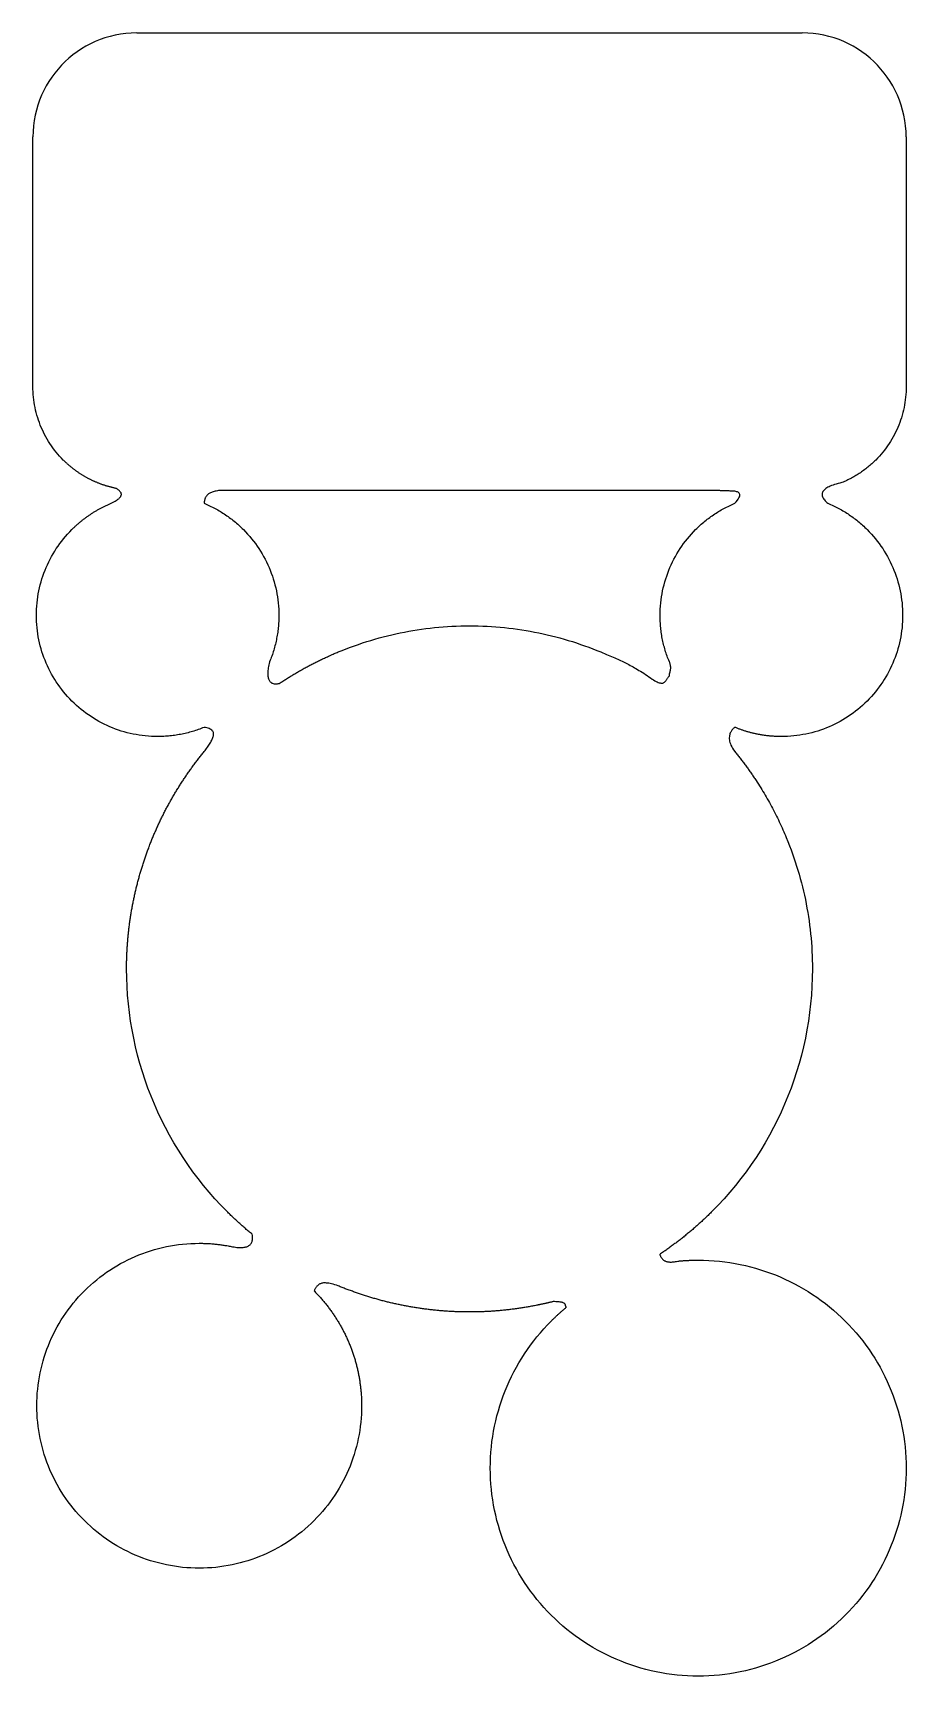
# Model space of a CAD drawing. Extents: x 3.5 to 30.2, y -57.2 to -7.
import ezdxf

# ---------------------------------------------------------------- set-up
doc = ezdxf.new("R2010")
doc.units = 0
doc.layers.get('0').update_dxf_attribs({"linetype": 'CONTINUOUS'})

msp = doc.modelspace()

# ---------------------------------------------------------------- linework, layer by layer
at = {"color": 1}
for points in [[(6.664, -7.029), (6.496, -7.034), (6.329, -7.047), (6.166, -7.068), (6.005, -7.098), (5.846, -7.136), (5.691, -7.181), (5.54, -7.234), (5.392, -7.295), (5.248, -7.362), (5.108, -7.437), (4.972, -7.518), (4.841, -7.605), (4.714, -7.699), (4.592, -7.799), (4.476, -7.904), (4.364, -8.016), (4.259, -8.132), (4.159, -8.254), (4.065, -8.381), (3.978, -8.512), (3.897, -8.648), (3.822, -8.788), (3.755, -8.932), (3.694, -9.08), (3.641, -9.231), (3.596, -9.386), (3.558, -9.545), (3.528, -9.706), (3.507, -9.869), (3.494, -10.036), (3.489, -10.204)], [(6.664, -7.029), (26.984, -7.029)], [(30.159, -10.204), (30.155, -10.036), (30.142, -9.869), (30.12, -9.706), (30.091, -9.545), (30.053, -9.386), (30.008, -9.231), (29.955, -9.08), (29.894, -8.932), (29.827, -8.788), (29.752, -8.648), (29.671, -8.512), (29.584, -8.381), (29.49, -8.254), (29.39, -8.132), (29.284, -8.016), (29.173, -7.904), (29.057, -7.799), (28.935, -7.699), (28.808, -7.605), (28.677, -7.518), (28.541, -7.437), (28.401, -7.362), (28.257, -7.295), (28.109, -7.234), (27.957, -7.181), (27.802, -7.136), (27.644, -7.098), (27.483, -7.068), (27.319, -7.047), (27.153, -7.034), (26.984, -7.029)], [(3.489, -17.824), (3.489, -10.204)], [(30.159, -10.204), (30.159, -17.824)], [(4.419, -20.069), (4.363, -20.011), (4.307, -19.952), (4.254, -19.891), (4.202, -19.829), (4.152, -19.766), (4.103, -19.701), (4.057, -19.636), (4.012, -19.569), (3.969, -19.502), (3.927, -19.433), (3.887, -19.363), (3.849, -19.293), (3.813, -19.222), (3.779, -19.149), (3.747, -19.076), (3.716, -19.002), (3.687, -18.928), (3.66, -18.852), (3.636, -18.776), (3.613, -18.7), (3.591, -18.623), (3.572, -18.545), (3.555, -18.466), (3.54, -18.388), (3.527, -18.308), (3.515, -18.228), (3.506, -18.148), (3.499, -18.068), (3.494, -17.987), (3.49, -17.906), (3.489, -17.824)], [(30.159, -17.824), (30.158, -17.906), (30.155, -17.987), (30.15, -18.068), (30.143, -18.148), (30.134, -18.228), (30.122, -18.308), (30.109, -18.388), (30.094, -18.466), (30.077, -18.545), (30.057, -18.623), (30.036, -18.7), (30.013, -18.776), (29.988, -18.852), (29.962, -18.928), (29.933, -19.002), (29.902, -19.076), (29.87, -19.149), (29.835, -19.222), (29.799, -19.293), (29.761, -19.363), (29.722, -19.433), (29.68, -19.502), (29.637, -19.569), (29.592, -19.636), (29.545, -19.701), (29.497, -19.766), (29.447, -19.829), (29.395, -19.891), (29.341, -19.952), (29.286, -20.011), (29.229, -20.069)], [(4.903, -20.466), (4.886, -20.455), (4.87, -20.443), (4.853, -20.432), (4.837, -20.421), (4.82, -20.409), (4.804, -20.397), (4.788, -20.385), (4.771, -20.373), (4.755, -20.361), (4.739, -20.349), (4.723, -20.337), (4.707, -20.325), (4.692, -20.312), (4.676, -20.299), (4.66, -20.287), (4.644, -20.274), (4.629, -20.261), (4.613, -20.248), (4.598, -20.235), (4.583, -20.222), (4.567, -20.208), (4.552, -20.195), (4.537, -20.181), (4.522, -20.168), (4.507, -20.154), (4.492, -20.14), (4.478, -20.126), (4.463, -20.112), (4.448, -20.098), (4.434, -20.084), (4.419, -20.069)], [(5.449, -20.758), (5.431, -20.75), (5.413, -20.742), (5.394, -20.734), (5.376, -20.726), (5.358, -20.718), (5.34, -20.71), (5.321, -20.701), (5.303, -20.693), (5.285, -20.684), (5.267, -20.675), (5.249, -20.667), (5.231, -20.658), (5.214, -20.649), (5.196, -20.639), (5.178, -20.63), (5.161, -20.621), (5.143, -20.611), (5.125, -20.601), (5.108, -20.592), (5.091, -20.582), (5.073, -20.572), (5.056, -20.562), (5.039, -20.552), (5.021, -20.541), (5.004, -20.531), (4.987, -20.52), (4.97, -20.51), (4.953, -20.499), (4.936, -20.488), (4.92, -20.477), (4.903, -20.466)], [(29.229, -20.069), (29.201, -20.098), (29.171, -20.126), (29.142, -20.154), (29.112, -20.181), (29.081, -20.208), (29.051, -20.235), (29.02, -20.261), (28.989, -20.287), (28.957, -20.312), (28.926, -20.337), (28.894, -20.361), (28.861, -20.385), (28.829, -20.409), (28.796, -20.432), (28.763, -20.455), (28.729, -20.477), (28.696, -20.499), (28.662, -20.52), (28.627, -20.541), (28.593, -20.562), (28.558, -20.582), (28.523, -20.601), (28.488, -20.621), (28.453, -20.639), (28.417, -20.658), (28.382, -20.675), (28.346, -20.693), (28.309, -20.71), (28.273, -20.726), (28.236, -20.742), (28.199, -20.758)], [(6.042, -20.938), (6.022, -20.934), (6.003, -20.93), (5.983, -20.925), (5.964, -20.921), (5.944, -20.917), (5.925, -20.912), (5.905, -20.907), (5.886, -20.902), (5.866, -20.897), (5.847, -20.892), (5.828, -20.887), (5.808, -20.882), (5.789, -20.876), (5.77, -20.871), (5.751, -20.865), (5.731, -20.859), (5.712, -20.853), (5.693, -20.847), (5.674, -20.841), (5.655, -20.835), (5.636, -20.828), (5.617, -20.822), (5.599, -20.815), (5.58, -20.808), (5.561, -20.802), (5.542, -20.794), (5.524, -20.787), (5.505, -20.78), (5.486, -20.773), (5.468, -20.765), (5.449, -20.758)], [(5.882, -21.389), (5.926, -21.366), (5.965, -21.345), (6.001, -21.324), (6.033, -21.304), (6.062, -21.285), (6.087, -21.267), (6.11, -21.249), (6.129, -21.231), (6.146, -21.214), (6.16, -21.198), (6.171, -21.182), (6.18, -21.167), (6.187, -21.152), (6.191, -21.138), (6.193, -21.124), (6.193, -21.11), (6.191, -21.097), (6.188, -21.084), (6.183, -21.072), (6.176, -21.06), (6.168, -21.048), (6.159, -21.036), (6.149, -21.025), (6.138, -21.013), (6.125, -21.002), (6.113, -20.991), (6.099, -20.98), (6.085, -20.97), (6.071, -20.959), (6.057, -20.948), (6.042, -20.938)], [(9.204, -20.999), (9.163, -21.004), (9.125, -21.01), (9.089, -21.016), (9.056, -21.023), (9.024, -21.031), (8.995, -21.04), (8.967, -21.049), (8.942, -21.058), (8.918, -21.069), (8.897, -21.079), (8.877, -21.091), (8.858, -21.103), (8.841, -21.115), (8.826, -21.127), (8.812, -21.141), (8.799, -21.154), (8.788, -21.168), (8.778, -21.182), (8.769, -21.197), (8.761, -21.212), (8.753, -21.227), (8.747, -21.242), (8.742, -21.258), (8.737, -21.274), (8.733, -21.29), (8.729, -21.306), (8.726, -21.322), (8.723, -21.339), (8.721, -21.355), (8.718, -21.372), (8.716, -21.389)], [(24.444, -20.999), (21.904, -20.999), (16.824, -20.999), (11.744, -20.999), (9.204, -20.999)], [(24.932, -21.389), (24.973, -21.342), (25.007, -21.299), (25.033, -21.26), (25.054, -21.224), (25.068, -21.193), (25.077, -21.164), (25.08, -21.139), (25.078, -21.117), (25.071, -21.097), (25.06, -21.081), (25.046, -21.066), (25.027, -21.054), (25.005, -21.044), (24.98, -21.036), (24.953, -21.029), (24.923, -21.024), (24.892, -21.02), (24.859, -21.018), (24.824, -21.016), (24.789, -21.015), (24.754, -21.014), (24.718, -21.014), (24.682, -21.014), (24.647, -21.014), (24.612, -21.014), (24.579, -21.014), (24.548, -21.013), (24.518, -21.011), (24.491, -21.008), (24.466, -21.004), (24.444, -20.999)], [(28.199, -20.758), (28.138, -20.772), (28.081, -20.786), (28.027, -20.801), (27.976, -20.817), (27.928, -20.833), (27.884, -20.849), (27.843, -20.866), (27.805, -20.883), (27.77, -20.9), (27.738, -20.918), (27.71, -20.937), (27.685, -20.956), (27.663, -20.975), (27.644, -20.995), (27.628, -21.015), (27.615, -21.035), (27.605, -21.056), (27.598, -21.077), (27.594, -21.099), (27.592, -21.121), (27.594, -21.144), (27.599, -21.166), (27.606, -21.19), (27.617, -21.213), (27.63, -21.237), (27.646, -21.262), (27.665, -21.286), (27.686, -21.311), (27.71, -21.337), (27.737, -21.362), (27.766, -21.389)], [(5.245, -21.729), (5.265, -21.716), (5.284, -21.703), (5.304, -21.69), (5.324, -21.678), (5.344, -21.665), (5.363, -21.653), (5.383, -21.641), (5.403, -21.629), (5.424, -21.617), (5.444, -21.605), (5.464, -21.594), (5.484, -21.582), (5.505, -21.571), (5.525, -21.56), (5.546, -21.548), (5.566, -21.537), (5.587, -21.527), (5.608, -21.516), (5.628, -21.505), (5.649, -21.495), (5.67, -21.485), (5.691, -21.474), (5.712, -21.464), (5.733, -21.454), (5.754, -21.445), (5.776, -21.435), (5.797, -21.425), (5.818, -21.416), (5.84, -21.407), (5.861, -21.398), (5.882, -21.389)], [(8.716, -21.389), (8.759, -21.407), (8.802, -21.425), (8.845, -21.445), (8.887, -21.464), (8.929, -21.485), (8.971, -21.505), (9.012, -21.527), (9.053, -21.548), (9.094, -21.571), (9.135, -21.594), (9.175, -21.617), (9.215, -21.641), (9.255, -21.665), (9.295, -21.69), (9.334, -21.716), (9.373, -21.742), (9.412, -21.768), (9.45, -21.795), (9.488, -21.823), (9.526, -21.851), (9.563, -21.879), (9.6, -21.908), (9.637, -21.938), (9.673, -21.968), (9.709, -21.998), (9.745, -22.029), (9.78, -22.061), (9.815, -22.093), (9.85, -22.125), (9.884, -22.158), (9.918, -22.191)], [(23.731, -22.191), (23.765, -22.158), (23.799, -22.125), (23.834, -22.093), (23.869, -22.061), (23.904, -22.029), (23.94, -21.998), (23.976, -21.968), (24.012, -21.938), (24.049, -21.908), (24.086, -21.879), (24.123, -21.851), (24.161, -21.823), (24.199, -21.795), (24.237, -21.768), (24.276, -21.742), (24.315, -21.716), (24.354, -21.69), (24.394, -21.665), (24.433, -21.641), (24.474, -21.617), (24.514, -21.594), (24.555, -21.571), (24.596, -21.548), (24.637, -21.527), (24.678, -21.505), (24.72, -21.485), (24.762, -21.464), (24.804, -21.445), (24.847, -21.425), (24.89, -21.407), (24.932, -21.389)], [(27.766, -21.389), (27.809, -21.407), (27.852, -21.425), (27.895, -21.445), (27.937, -21.464), (27.979, -21.485), (28.021, -21.505), (28.062, -21.527), (28.103, -21.548), (28.144, -21.571), (28.185, -21.594), (28.225, -21.617), (28.265, -21.641), (28.305, -21.665), (28.345, -21.69), (28.384, -21.716), (28.423, -21.742), (28.462, -21.768), (28.5, -21.795), (28.538, -21.823), (28.576, -21.851), (28.613, -21.879), (28.65, -21.908), (28.687, -21.938), (28.723, -21.968), (28.759, -21.998), (28.795, -22.029), (28.83, -22.061), (28.865, -22.093), (28.9, -22.125), (28.934, -22.158), (28.968, -22.191)], [(4.681, -22.191), (4.698, -22.174), (4.715, -22.158), (4.732, -22.141), (4.749, -22.125), (4.766, -22.109), (4.784, -22.093), (4.801, -22.077), (4.819, -22.061), (4.836, -22.045), (4.854, -22.029), (4.872, -22.014), (4.89, -21.998), (4.908, -21.983), (4.926, -21.968), (4.944, -21.953), (4.962, -21.938), (4.98, -21.923), (4.999, -21.908), (5.017, -21.894), (5.036, -21.879), (5.054, -21.865), (5.073, -21.851), (5.092, -21.837), (5.111, -21.823), (5.13, -21.809), (5.149, -21.795), (5.168, -21.782), (5.187, -21.768), (5.206, -21.755), (5.226, -21.742), (5.245, -21.729)], [(3.597, -24.809), (3.598, -24.715), (3.602, -24.62), (3.608, -24.526), (3.616, -24.432), (3.627, -24.338), (3.64, -24.245), (3.655, -24.153), (3.673, -24.061), (3.693, -23.969), (3.716, -23.879), (3.74, -23.788), (3.767, -23.699), (3.796, -23.61), (3.828, -23.523), (3.861, -23.436), (3.897, -23.35), (3.935, -23.264), (3.975, -23.18), (4.017, -23.097), (4.061, -23.015), (4.107, -22.933), (4.156, -22.854), (4.206, -22.775), (4.258, -22.697), (4.313, -22.621), (4.369, -22.546), (4.428, -22.472), (4.488, -22.4), (4.551, -22.329), (4.615, -22.259), (4.681, -22.191)], [(9.918, -22.191), (9.984, -22.259), (10.048, -22.329), (10.111, -22.4), (10.171, -22.472), (10.229, -22.546), (10.286, -22.621), (10.34, -22.697), (10.393, -22.775), (10.443, -22.854), (10.492, -22.933), (10.538, -23.015), (10.582, -23.097), (10.624, -23.18), (10.664, -23.264), (10.702, -23.35), (10.738, -23.436), (10.771, -23.523), (10.803, -23.61), (10.832, -23.699), (10.859, -23.788), (10.883, -23.879), (10.906, -23.969), (10.926, -24.061), (10.943, -24.153), (10.959, -24.245), (10.972, -24.338), (10.983, -24.432), (10.991, -24.526), (10.997, -24.62), (11.001, -24.715), (11.002, -24.809)], [(22.647, -24.809), (22.648, -24.715), (22.652, -24.62), (22.658, -24.526), (22.666, -24.432), (22.677, -24.338), (22.69, -24.245), (22.705, -24.153), (22.723, -24.061), (22.743, -23.969), (22.766, -23.879), (22.79, -23.788), (22.817, -23.699), (22.846, -23.61), (22.878, -23.523), (22.911, -23.436), (22.947, -23.35), (22.985, -23.264), (23.025, -23.18), (23.067, -23.097), (23.111, -23.015), (23.157, -22.933), (23.206, -22.854), (23.256, -22.775), (23.308, -22.697), (23.363, -22.621), (23.419, -22.546), (23.478, -22.472), (23.538, -22.4), (23.601, -22.329), (23.665, -22.259), (23.731, -22.191)], [(28.968, -22.191), (29.034, -22.259), (29.098, -22.329), (29.161, -22.4), (29.221, -22.472), (29.279, -22.546), (29.336, -22.621), (29.39, -22.697), (29.443, -22.775), (29.493, -22.854), (29.542, -22.933), (29.588, -23.015), (29.632, -23.097), (29.674, -23.18), (29.714, -23.264), (29.752, -23.35), (29.788, -23.436), (29.821, -23.523), (29.853, -23.61), (29.882, -23.699), (29.909, -23.788), (29.933, -23.879), (29.956, -23.969), (29.976, -24.061), (29.993, -24.153), (30.009, -24.245), (30.022, -24.338), (30.033, -24.432), (30.041, -24.526), (30.047, -24.62), (30.051, -24.715), (30.052, -24.809)], [(4.681, -27.428), (4.615, -27.36), (4.551, -27.29), (4.488, -27.219), (4.428, -27.147), (4.369, -27.073), (4.313, -26.998), (4.258, -26.922), (4.206, -26.844), (4.156, -26.765), (4.107, -26.685), (4.061, -26.604), (4.017, -26.522), (3.975, -26.439), (3.935, -26.355), (3.897, -26.269), (3.861, -26.183), (3.828, -26.096), (3.796, -26.008), (3.767, -25.92), (3.74, -25.83), (3.716, -25.74), (3.693, -25.649), (3.673, -25.558), (3.655, -25.466), (3.64, -25.374), (3.627, -25.281), (3.616, -25.187), (3.608, -25.093), (3.602, -24.999), (3.598, -24.904), (3.597, -24.809)], [(11.002, -24.809), (11.002, -24.857), (11.001, -24.904), (10.999, -24.952), (10.997, -24.999), (10.995, -25.046), (10.991, -25.093), (10.987, -25.14), (10.983, -25.187), (10.978, -25.234), (10.972, -25.281), (10.966, -25.327), (10.959, -25.374), (10.951, -25.42), (10.943, -25.466), (10.935, -25.512), (10.926, -25.558), (10.916, -25.604), (10.906, -25.649), (10.895, -25.695), (10.883, -25.74), (10.871, -25.785), (10.859, -25.83), (10.845, -25.875), (10.832, -25.92), (10.817, -25.964), (10.803, -26.008), (10.787, -26.052), (10.771, -26.096), (10.755, -26.14), (10.738, -26.183), (10.72, -26.226)], [(22.929, -26.226), (22.91, -26.183), (22.893, -26.14), (22.876, -26.097), (22.86, -26.053), (22.844, -26.009), (22.829, -25.965), (22.814, -25.921), (22.8, -25.876), (22.787, -25.832), (22.775, -25.787), (22.763, -25.742), (22.751, -25.696), (22.74, -25.651), (22.73, -25.605), (22.721, -25.559), (22.712, -25.513), (22.703, -25.467), (22.695, -25.421), (22.688, -25.374), (22.681, -25.328), (22.675, -25.281), (22.67, -25.234), (22.665, -25.188), (22.661, -25.141), (22.657, -25.093), (22.654, -25.046), (22.651, -24.999), (22.649, -24.952), (22.648, -24.904), (22.647, -24.857), (22.647, -24.809)], [(30.052, -24.809), (30.051, -24.904), (30.047, -24.999), (30.041, -25.093), (30.033, -25.187), (30.022, -25.281), (30.009, -25.374), (29.993, -25.466), (29.976, -25.558), (29.956, -25.649), (29.933, -25.74), (29.909, -25.83), (29.882, -25.92), (29.853, -26.008), (29.821, -26.096), (29.788, -26.183), (29.752, -26.269), (29.714, -26.355), (29.674, -26.439), (29.632, -26.522), (29.588, -26.604), (29.542, -26.685), (29.493, -26.765), (29.443, -26.844), (29.39, -26.922), (29.336, -26.998), (29.279, -27.073), (29.221, -27.147), (29.161, -27.219), (29.098, -27.29), (29.034, -27.36), (28.968, -27.428)], [(12.817, -25.929), (12.939, -25.879), (13.062, -25.831), (13.185, -25.785), (13.309, -25.739), (13.433, -25.696), (13.558, -25.654), (13.684, -25.614), (13.81, -25.575), (13.937, -25.538), (14.064, -25.502), (14.192, -25.468), (14.32, -25.436), (14.448, -25.405), (14.577, -25.376), (14.707, -25.348), (14.837, -25.322), (14.967, -25.298), (15.098, -25.275), (15.229, -25.254), (15.36, -25.235), (15.492, -25.217), (15.624, -25.201), (15.756, -25.186), (15.889, -25.174), (16.022, -25.163), (16.155, -25.153), (16.288, -25.145), (16.422, -25.14), (16.556, -25.135), (16.69, -25.133), (16.824, -25.132)], [(16.824, -25.132), (16.959, -25.133), (17.093, -25.135), (17.227, -25.14), (17.36, -25.145), (17.494, -25.153), (17.627, -25.163), (17.76, -25.174), (17.893, -25.186), (18.025, -25.201), (18.157, -25.217), (18.289, -25.235), (18.42, -25.254), (18.551, -25.275), (18.682, -25.298), (18.812, -25.322), (18.942, -25.348), (19.071, -25.376), (19.2, -25.405), (19.329, -25.436), (19.457, -25.468), (19.585, -25.502), (19.712, -25.538), (19.839, -25.575), (19.965, -25.614), (20.09, -25.654), (20.216, -25.696), (20.34, -25.739), (20.464, -25.785), (20.587, -25.831), (20.71, -25.879), (20.832, -25.929)], [(11.893, -26.366), (11.922, -26.35), (11.951, -26.335), (11.98, -26.319), (12.01, -26.304), (12.039, -26.289), (12.068, -26.274), (12.098, -26.259), (12.127, -26.244), (12.157, -26.229), (12.186, -26.215), (12.216, -26.2), (12.246, -26.186), (12.275, -26.171), (12.305, -26.157), (12.335, -26.143), (12.365, -26.129), (12.394, -26.115), (12.424, -26.101), (12.454, -26.087), (12.484, -26.073), (12.514, -26.06), (12.544, -26.046), (12.574, -26.033), (12.605, -26.02), (12.635, -26.006), (12.665, -25.993), (12.695, -25.98), (12.726, -25.967), (12.756, -25.954), (12.786, -25.942), (12.817, -25.929)], [(20.832, -25.929), (20.892, -25.954), (20.95, -25.978), (21.005, -26.001), (21.059, -26.023), (21.111, -26.045), (21.162, -26.067), (21.211, -26.088), (21.259, -26.109), (21.306, -26.129), (21.351, -26.149), (21.396, -26.169), (21.44, -26.19), (21.483, -26.21), (21.526, -26.23), (21.568, -26.251), (21.61, -26.272), (21.652, -26.293), (21.694, -26.315), (21.736, -26.338), (21.779, -26.361), (21.822, -26.385), (21.865, -26.41), (21.909, -26.435), (21.954, -26.462), (22, -26.49), (22.047, -26.518), (22.095, -26.549), (22.144, -26.58), (22.195, -26.613), (22.247, -26.647), (22.302, -26.683)], [(10.72, -26.226), (10.708, -26.276), (10.697, -26.324), (10.688, -26.37), (10.68, -26.414), (10.674, -26.455), (10.669, -26.495), (10.666, -26.533), (10.664, -26.569), (10.664, -26.603), (10.665, -26.635), (10.668, -26.666), (10.672, -26.694), (10.678, -26.72), (10.685, -26.745), (10.693, -26.768), (10.703, -26.789), (10.715, -26.808), (10.727, -26.825), (10.741, -26.841), (10.757, -26.855), (10.773, -26.866), (10.792, -26.877), (10.811, -26.885), (10.832, -26.892), (10.854, -26.897), (10.877, -26.9), (10.902, -26.902), (10.928, -26.902), (10.956, -26.9), (10.984, -26.896), (11.014, -26.891)], [(11.014, -26.891), (11.042, -26.873), (11.069, -26.855), (11.097, -26.837), (11.125, -26.819), (11.153, -26.801), (11.18, -26.783), (11.208, -26.765), (11.236, -26.747), (11.264, -26.73), (11.292, -26.712), (11.32, -26.695), (11.349, -26.677), (11.377, -26.66), (11.405, -26.643), (11.433, -26.626), (11.462, -26.609), (11.49, -26.592), (11.519, -26.575), (11.547, -26.559), (11.576, -26.542), (11.604, -26.526), (11.633, -26.509), (11.662, -26.493), (11.69, -26.477), (11.719, -26.46), (11.748, -26.444), (11.777, -26.428), (11.806, -26.413), (11.835, -26.397), (11.864, -26.381), (11.893, -26.366)], [(22.936, -26.655), (22.933, -26.648), (22.932, -26.641), (22.931, -26.633), (22.931, -26.625), (22.932, -26.617), (22.933, -26.608), (22.935, -26.599), (22.937, -26.589), (22.939, -26.579), (22.942, -26.568), (22.945, -26.557), (22.948, -26.546), (22.951, -26.534), (22.954, -26.521), (22.957, -26.509), (22.96, -26.495), (22.963, -26.481), (22.965, -26.467), (22.967, -26.452), (22.968, -26.436), (22.969, -26.42), (22.969, -26.404), (22.968, -26.386), (22.967, -26.369), (22.965, -26.35), (22.962, -26.331), (22.957, -26.311), (22.952, -26.291), (22.945, -26.27), (22.938, -26.249), (22.929, -26.226)], [(22.302, -26.683), (22.353, -26.721), (22.401, -26.754), (22.445, -26.783), (22.486, -26.808), (22.524, -26.828), (22.558, -26.845), (22.59, -26.859), (22.62, -26.869), (22.646, -26.876), (22.671, -26.88), (22.693, -26.881), (22.713, -26.88), (22.732, -26.877), (22.748, -26.871), (22.764, -26.864), (22.777, -26.855), (22.79, -26.844), (22.802, -26.832), (22.813, -26.819), (22.823, -26.805), (22.832, -26.791), (22.842, -26.776), (22.851, -26.761), (22.86, -26.746), (22.869, -26.731), (22.878, -26.716), (22.888, -26.702), (22.899, -26.689), (22.91, -26.676), (22.922, -26.665), (22.936, -26.655)], [(7.299, -28.512), (7.205, -28.511), (7.11, -28.507), (7.016, -28.501), (6.922, -28.493), (6.828, -28.482), (6.735, -28.469), (6.643, -28.453), (6.551, -28.436), (6.459, -28.416), (6.369, -28.393), (6.279, -28.369), (6.189, -28.342), (6.1, -28.313), (6.013, -28.281), (5.926, -28.248), (5.84, -28.212), (5.754, -28.174), (5.67, -28.134), (5.587, -28.092), (5.505, -28.048), (5.424, -28.002), (5.344, -27.953), (5.265, -27.903), (5.187, -27.85), (5.111, -27.796), (5.036, -27.739), (4.962, -27.681), (4.89, -27.621), (4.819, -27.558), (4.749, -27.494), (4.681, -27.428)], [(28.968, -27.428), (28.9, -27.494), (28.83, -27.558), (28.759, -27.621), (28.687, -27.681), (28.613, -27.739), (28.538, -27.796), (28.462, -27.85), (28.384, -27.903), (28.305, -27.953), (28.225, -28.002), (28.144, -28.048), (28.062, -28.092), (27.979, -28.134), (27.895, -28.174), (27.809, -28.212), (27.723, -28.248), (27.636, -28.281), (27.548, -28.313), (27.46, -28.342), (27.37, -28.369), (27.28, -28.393), (27.189, -28.416), (27.098, -28.436), (27.006, -28.453), (26.914, -28.469), (26.821, -28.482), (26.727, -28.493), (26.633, -28.501), (26.539, -28.507), (26.444, -28.511), (26.349, -28.512)], [(8.716, -28.23), (8.673, -28.248), (8.63, -28.265), (8.586, -28.281), (8.542, -28.297), (8.498, -28.313), (8.454, -28.327), (8.41, -28.342), (8.365, -28.355), (8.32, -28.369), (8.275, -28.381), (8.23, -28.393), (8.185, -28.405), (8.139, -28.416), (8.094, -28.426), (8.048, -28.436), (8.002, -28.445), (7.956, -28.453), (7.91, -28.461), (7.864, -28.469), (7.817, -28.476), (7.771, -28.482), (7.724, -28.488), (7.677, -28.493), (7.63, -28.497), (7.583, -28.501), (7.536, -28.504), (7.489, -28.507), (7.442, -28.509), (7.394, -28.511), (7.347, -28.512), (7.299, -28.512)], [(8.723, -28.967), (8.747, -28.935), (8.771, -28.903), (8.795, -28.871), (8.818, -28.839), (8.84, -28.807), (8.862, -28.775), (8.882, -28.744), (8.902, -28.713), (8.92, -28.683), (8.937, -28.653), (8.953, -28.624), (8.967, -28.595), (8.979, -28.567), (8.989, -28.539), (8.997, -28.513), (9.003, -28.487), (9.006, -28.462), (9.007, -28.438), (9.005, -28.414), (9.001, -28.392), (8.993, -28.371), (8.982, -28.351), (8.968, -28.332), (8.95, -28.315), (8.929, -28.298), (8.904, -28.283), (8.875, -28.27), (8.841, -28.258), (8.804, -28.247), (8.763, -28.238), (8.716, -28.23)], [(24.932, -28.23), (24.936, -28.227), (24.936, -28.227), (24.933, -28.227), (24.929, -28.23), (24.922, -28.235), (24.913, -28.241), (24.903, -28.249), (24.892, -28.259), (24.879, -28.27), (24.866, -28.283), (24.853, -28.299), (24.839, -28.316), (24.826, -28.334), (24.813, -28.355), (24.801, -28.377), (24.789, -28.401), (24.779, -28.426), (24.771, -28.454), (24.764, -28.483), (24.76, -28.514), (24.757, -28.546), (24.758, -28.581), (24.761, -28.617), (24.768, -28.655), (24.777, -28.694), (24.791, -28.735), (24.809, -28.778), (24.831, -28.823), (24.857, -28.869), (24.889, -28.918), (24.925, -28.967)], [(25.624, -28.44), (25.601, -28.436), (25.578, -28.431), (25.555, -28.426), (25.532, -28.421), (25.509, -28.416), (25.487, -28.41), (25.464, -28.405), (25.441, -28.399), (25.419, -28.393), (25.396, -28.387), (25.373, -28.381), (25.351, -28.375), (25.329, -28.369), (25.306, -28.362), (25.284, -28.355), (25.261, -28.349), (25.239, -28.342), (25.217, -28.335), (25.195, -28.327), (25.173, -28.32), (25.151, -28.313), (25.128, -28.305), (25.106, -28.297), (25.085, -28.289), (25.063, -28.281), (25.041, -28.273), (25.019, -28.265), (24.997, -28.256), (24.976, -28.248), (24.954, -28.239), (24.932, -28.23)], [(26.349, -28.512), (26.326, -28.512), (26.302, -28.512), (26.278, -28.511), (26.255, -28.511), (26.231, -28.51), (26.207, -28.509), (26.184, -28.508), (26.16, -28.507), (26.136, -28.506), (26.113, -28.504), (26.089, -28.503), (26.066, -28.501), (26.042, -28.499), (26.019, -28.497), (25.995, -28.495), (25.972, -28.493), (25.948, -28.49), (25.925, -28.488), (25.902, -28.485), (25.878, -28.482), (25.855, -28.479), (25.832, -28.476), (25.808, -28.472), (25.785, -28.469), (25.762, -28.465), (25.739, -28.461), (25.716, -28.457), (25.693, -28.453), (25.67, -28.449), (25.647, -28.445), (25.624, -28.44)], [(8.111, -29.794), (8.13, -29.767), (8.148, -29.739), (8.167, -29.712), (8.185, -29.684), (8.204, -29.657), (8.223, -29.63), (8.242, -29.603), (8.261, -29.576), (8.28, -29.549), (8.299, -29.521), (8.319, -29.495), (8.338, -29.468), (8.358, -29.441), (8.377, -29.414), (8.397, -29.387), (8.417, -29.361), (8.436, -29.334), (8.456, -29.307), (8.476, -29.281), (8.496, -29.254), (8.517, -29.228), (8.537, -29.202), (8.557, -29.175), (8.578, -29.149), (8.598, -29.123), (8.619, -29.097), (8.64, -29.071), (8.66, -29.045), (8.681, -29.019), (8.702, -28.993), (8.723, -28.967)], [(24.925, -28.967), (24.946, -28.993), (24.967, -29.019), (24.988, -29.045), (25.009, -29.071), (25.03, -29.097), (25.051, -29.123), (25.071, -29.149), (25.092, -29.175), (25.112, -29.202), (25.132, -29.228), (25.152, -29.254), (25.172, -29.281), (25.192, -29.307), (25.212, -29.334), (25.232, -29.361), (25.252, -29.387), (25.272, -29.414), (25.291, -29.441), (25.311, -29.468), (25.33, -29.495), (25.349, -29.521), (25.369, -29.549), (25.388, -29.576), (25.407, -29.603), (25.426, -29.63), (25.445, -29.657), (25.463, -29.684), (25.482, -29.712), (25.501, -29.739), (25.519, -29.767), (25.538, -29.794)], [(7.585, -30.673), (7.601, -30.644), (7.617, -30.615), (7.633, -30.586), (7.648, -30.557), (7.664, -30.528), (7.68, -30.499), (7.697, -30.47), (7.713, -30.442), (7.729, -30.413), (7.745, -30.384), (7.762, -30.356), (7.779, -30.327), (7.795, -30.299), (7.812, -30.27), (7.829, -30.242), (7.846, -30.213), (7.863, -30.185), (7.88, -30.157), (7.897, -30.129), (7.915, -30.1), (7.932, -30.072), (7.95, -30.044), (7.967, -30.016), (7.985, -29.988), (8.003, -29.96), (8.021, -29.933), (8.039, -29.905), (8.057, -29.877), (8.075, -29.849), (8.093, -29.822), (8.111, -29.794)], [(25.538, -29.794), (25.574, -29.849), (25.61, -29.905), (25.646, -29.96), (25.682, -30.016), (25.717, -30.072), (25.752, -30.129), (25.786, -30.185), (25.82, -30.242), (25.854, -30.299), (25.887, -30.356), (25.92, -30.413), (25.952, -30.47), (25.985, -30.528), (26.016, -30.586), (26.048, -30.644), (26.079, -30.702), (26.11, -30.761), (26.14, -30.819), (26.17, -30.878), (26.199, -30.937), (26.229, -30.996), (26.257, -31.055), (26.286, -31.115), (26.314, -31.174), (26.342, -31.234), (26.369, -31.294), (26.396, -31.354), (26.423, -31.415), (26.449, -31.475), (26.475, -31.536), (26.5, -31.597)], [(7.149, -31.597), (7.162, -31.566), (7.174, -31.536), (7.187, -31.506), (7.2, -31.475), (7.213, -31.445), (7.226, -31.415), (7.24, -31.385), (7.253, -31.354), (7.266, -31.324), (7.28, -31.294), (7.293, -31.264), (7.307, -31.234), (7.321, -31.204), (7.335, -31.174), (7.349, -31.145), (7.363, -31.115), (7.377, -31.085), (7.391, -31.055), (7.406, -31.026), (7.42, -30.996), (7.435, -30.966), (7.449, -30.937), (7.464, -30.907), (7.479, -30.878), (7.494, -30.848), (7.509, -30.819), (7.524, -30.79), (7.539, -30.761), (7.555, -30.731), (7.57, -30.702), (7.585, -30.673)], [(6.804, -32.559), (6.814, -32.527), (6.824, -32.496), (6.834, -32.464), (6.844, -32.433), (6.854, -32.401), (6.864, -32.37), (6.874, -32.338), (6.884, -32.307), (6.895, -32.276), (6.905, -32.245), (6.916, -32.213), (6.927, -32.182), (6.937, -32.151), (6.948, -32.12), (6.959, -32.089), (6.971, -32.058), (6.982, -32.027), (6.993, -31.996), (7.004, -31.965), (7.016, -31.934), (7.028, -31.903), (7.039, -31.872), (7.051, -31.842), (7.063, -31.811), (7.075, -31.78), (7.087, -31.749), (7.099, -31.719), (7.112, -31.688), (7.124, -31.658), (7.136, -31.627), (7.149, -31.597)], [(26.5, -31.597), (26.55, -31.719), (26.598, -31.842), (26.644, -31.965), (26.689, -32.089), (26.733, -32.213), (26.775, -32.338), (26.815, -32.464), (26.854, -32.59), (26.891, -32.717), (26.927, -32.844), (26.961, -32.972), (26.993, -33.1), (27.024, -33.228), (27.053, -33.357), (27.081, -33.487), (27.107, -33.617), (27.131, -33.747), (27.154, -33.878), (27.175, -34.009), (27.194, -34.14), (27.212, -34.272), (27.228, -34.404), (27.243, -34.536), (27.255, -34.669), (27.266, -34.802), (27.276, -34.935), (27.283, -35.068), (27.289, -35.202), (27.294, -35.336), (27.296, -35.47), (27.297, -35.604)], [(6.555, -33.552), (6.561, -33.519), (6.568, -33.487), (6.575, -33.455), (6.582, -33.422), (6.589, -33.39), (6.596, -33.357), (6.603, -33.325), (6.61, -33.293), (6.617, -33.261), (6.625, -33.228), (6.632, -33.196), (6.64, -33.164), (6.648, -33.132), (6.656, -33.1), (6.664, -33.068), (6.672, -33.036), (6.68, -33.004), (6.688, -32.972), (6.696, -32.94), (6.705, -32.908), (6.713, -32.876), (6.722, -32.844), (6.731, -32.812), (6.74, -32.78), (6.749, -32.749), (6.758, -32.717), (6.767, -32.685), (6.776, -32.654), (6.785, -32.622), (6.795, -32.59), (6.804, -32.559)], [(6.403, -34.569), (6.406, -34.536), (6.41, -34.503), (6.413, -34.47), (6.417, -34.437), (6.421, -34.404), (6.425, -34.371), (6.429, -34.338), (6.433, -34.305), (6.437, -34.272), (6.441, -34.239), (6.445, -34.206), (6.45, -34.173), (6.455, -34.14), (6.459, -34.107), (6.464, -34.074), (6.469, -34.042), (6.474, -34.009), (6.479, -33.976), (6.484, -33.943), (6.49, -33.91), (6.495, -33.878), (6.501, -33.845), (6.506, -33.812), (6.512, -33.78), (6.518, -33.747), (6.524, -33.714), (6.53, -33.682), (6.536, -33.649), (6.542, -33.617), (6.548, -33.584), (6.555, -33.552)], [(6.352, -35.604), (6.352, -35.571), (6.352, -35.537), (6.352, -35.504), (6.353, -35.47), (6.353, -35.437), (6.354, -35.403), (6.354, -35.37), (6.355, -35.336), (6.356, -35.303), (6.357, -35.269), (6.358, -35.236), (6.359, -35.202), (6.361, -35.169), (6.362, -35.135), (6.364, -35.102), (6.365, -35.068), (6.367, -35.035), (6.369, -35.002), (6.371, -34.968), (6.373, -34.935), (6.375, -34.902), (6.378, -34.868), (6.38, -34.835), (6.383, -34.802), (6.385, -34.769), (6.388, -34.735), (6.391, -34.702), (6.394, -34.669), (6.397, -34.636), (6.4, -34.603), (6.403, -34.569)], [(9.419, -43.01), (9.232, -42.818), (9.05, -42.621), (8.873, -42.42), (8.702, -42.216), (8.537, -42.007), (8.377, -41.795), (8.223, -41.579), (8.075, -41.36), (7.932, -41.137), (7.795, -40.91), (7.664, -40.681), (7.539, -40.448), (7.42, -40.213), (7.307, -39.975), (7.2, -39.734), (7.099, -39.49), (7.004, -39.244), (6.916, -38.996), (6.834, -38.745), (6.758, -38.492), (6.688, -38.237), (6.625, -37.981), (6.568, -37.722), (6.518, -37.462), (6.474, -37.2), (6.437, -36.937), (6.406, -36.673), (6.383, -36.407), (6.365, -36.14), (6.355, -35.873), (6.352, -35.604)], [(27.297, -35.604), (27.294, -35.873), (27.283, -36.14), (27.266, -36.407), (27.243, -36.673), (27.212, -36.937), (27.175, -37.2), (27.131, -37.462), (27.081, -37.722), (27.024, -37.981), (26.961, -38.237), (26.891, -38.492), (26.815, -38.745), (26.733, -38.996), (26.644, -39.244), (26.55, -39.49), (26.449, -39.734), (26.342, -39.975), (26.229, -40.213), (26.11, -40.448), (25.985, -40.681), (25.854, -40.91), (25.717, -41.137), (25.574, -41.36), (25.426, -41.579), (25.272, -41.795), (25.112, -42.007), (24.946, -42.216), (24.776, -42.42), (24.599, -42.621), (24.417, -42.818), (24.23, -43.01)], [(10.187, -43.705), (10.162, -43.684), (10.136, -43.663), (10.11, -43.642), (10.085, -43.62), (10.059, -43.599), (10.034, -43.577), (10.008, -43.556), (9.983, -43.534), (9.958, -43.512), (9.933, -43.49), (9.908, -43.468), (9.883, -43.446), (9.858, -43.424), (9.833, -43.401), (9.808, -43.379), (9.783, -43.357), (9.758, -43.334), (9.734, -43.312), (9.709, -43.289), (9.685, -43.266), (9.66, -43.243), (9.636, -43.22), (9.611, -43.197), (9.587, -43.174), (9.563, -43.151), (9.539, -43.128), (9.515, -43.104), (9.491, -43.081), (9.467, -43.057), (9.443, -43.034), (9.419, -43.01)], [(24.23, -43.01), (24.206, -43.034), (24.182, -43.057), (24.158, -43.081), (24.134, -43.104), (24.11, -43.128), (24.086, -43.151), (24.062, -43.174), (24.038, -43.197), (24.013, -43.22), (23.989, -43.243), (23.964, -43.266), (23.94, -43.289), (23.915, -43.312), (23.891, -43.334), (23.866, -43.357), (23.841, -43.379), (23.816, -43.401), (23.791, -43.424), (23.766, -43.446), (23.741, -43.468), (23.716, -43.49), (23.691, -43.512), (23.666, -43.534), (23.64, -43.556), (23.615, -43.577), (23.59, -43.599), (23.564, -43.62), (23.539, -43.642), (23.513, -43.663), (23.487, -43.684), (23.462, -43.705)], [(5.063, -45.433), (5.154, -45.344), (5.247, -45.258), (5.342, -45.174), (5.439, -45.093), (5.537, -45.015), (5.638, -44.939), (5.74, -44.866), (5.844, -44.796), (5.95, -44.728), (6.057, -44.664), (6.165, -44.602), (6.276, -44.542), (6.387, -44.486), (6.5, -44.432), (6.614, -44.382), (6.729, -44.334), (6.846, -44.289), (6.964, -44.247), (7.082, -44.208), (7.202, -44.172), (7.323, -44.139), (7.444, -44.109), (7.567, -44.082), (7.69, -44.059), (7.814, -44.038), (7.938, -44.02), (8.064, -44.006), (8.189, -43.995), (8.316, -43.986), (8.442, -43.982), (8.569, -43.98)], [(8.569, -43.98), (8.601, -43.98), (8.633, -43.98), (8.665, -43.981), (8.697, -43.982), (8.728, -43.983), (8.76, -43.984), (8.792, -43.985), (8.823, -43.986), (8.855, -43.988), (8.886, -43.99), (8.918, -43.992), (8.95, -43.995), (8.981, -43.997), (9.012, -44), (9.044, -44.003), (9.075, -44.006), (9.107, -44.009), (9.138, -44.013), (9.169, -44.016), (9.201, -44.02), (9.232, -44.024), (9.263, -44.029), (9.294, -44.033), (9.325, -44.038), (9.356, -44.043), (9.387, -44.048), (9.418, -44.053), (9.449, -44.059), (9.48, -44.064), (9.511, -44.07), (9.541, -44.076)], [(9.541, -44.076), (9.59, -44.086), (9.636, -44.093), (9.681, -44.1), (9.723, -44.105), (9.764, -44.108), (9.803, -44.11), (9.84, -44.111), (9.875, -44.11), (9.908, -44.108), (9.94, -44.104), (9.969, -44.099), (9.997, -44.092), (10.023, -44.084), (10.047, -44.075), (10.069, -44.064), (10.09, -44.052), (10.108, -44.038), (10.125, -44.023), (10.14, -44.007), (10.154, -43.989), (10.165, -43.97), (10.175, -43.95), (10.184, -43.928), (10.19, -43.905), (10.195, -43.88), (10.198, -43.854), (10.199, -43.827), (10.199, -43.799), (10.196, -43.769), (10.193, -43.738), (10.187, -43.705)], [(23.462, -43.705), (23.436, -43.727), (23.41, -43.748), (23.384, -43.768), (23.358, -43.789), (23.332, -43.81), (23.306, -43.831), (23.28, -43.851), (23.254, -43.872), (23.227, -43.892), (23.201, -43.912), (23.175, -43.932), (23.148, -43.953), (23.122, -43.973), (23.095, -43.992), (23.068, -44.012), (23.042, -44.032), (23.015, -44.052), (22.988, -44.071), (22.961, -44.091), (22.934, -44.11), (22.907, -44.129), (22.88, -44.149), (22.853, -44.168), (22.826, -44.187), (22.799, -44.206), (22.772, -44.225), (22.744, -44.243), (22.717, -44.262), (22.69, -44.281), (22.662, -44.299), (22.635, -44.318)], [(22.635, -44.318), (22.64, -44.334), (22.647, -44.35), (22.653, -44.365), (22.66, -44.381), (22.668, -44.395), (22.676, -44.41), (22.685, -44.423), (22.694, -44.437), (22.704, -44.449), (22.715, -44.461), (22.727, -44.473), (22.739, -44.484), (22.753, -44.494), (22.767, -44.504), (22.782, -44.512), (22.798, -44.52), (22.815, -44.527), (22.833, -44.534), (22.852, -44.539), (22.873, -44.544), (22.894, -44.547), (22.917, -44.55), (22.941, -44.552), (22.966, -44.552), (22.993, -44.552), (23.02, -44.55), (23.05, -44.548), (23.081, -44.544), (23.113, -44.539), (23.147, -44.533), (23.182, -44.526)], [(23.182, -44.526), (23.202, -44.524), (23.222, -44.522), (23.242, -44.52), (23.262, -44.518), (23.282, -44.516), (23.303, -44.515), (23.323, -44.513), (23.343, -44.512), (23.363, -44.51), (23.383, -44.509), (23.404, -44.507), (23.424, -44.506), (23.444, -44.505), (23.464, -44.504), (23.484, -44.503), (23.505, -44.502), (23.525, -44.501), (23.545, -44.5), (23.565, -44.499), (23.586, -44.498), (23.606, -44.498), (23.626, -44.497), (23.647, -44.497), (23.667, -44.496), (23.687, -44.496), (23.708, -44.495), (23.728, -44.495), (23.748, -44.495), (23.769, -44.495), (23.789, -44.495), (23.809, -44.494)], [(23.809, -44.494), (23.972, -44.497), (24.134, -44.503), (24.296, -44.513), (24.457, -44.528), (24.617, -44.546), (24.777, -44.569), (24.936, -44.595), (25.093, -44.626), (25.25, -44.66), (25.406, -44.698), (25.56, -44.741), (25.714, -44.787), (25.866, -44.837), (26.016, -44.89), (26.165, -44.948), (26.313, -45.009), (26.459, -45.074), (26.604, -45.142), (26.747, -45.215), (26.887, -45.29), (27.027, -45.37), (27.164, -45.453), (27.299, -45.539), (27.432, -45.629), (27.563, -45.723), (27.692, -45.819), (27.818, -45.92), (27.942, -46.023), (28.064, -46.13), (28.183, -46.241), (28.3, -46.354)], [(3.61, -48.939), (3.612, -48.812), (3.616, -48.686), (3.625, -48.559), (3.636, -48.434), (3.65, -48.308), (3.668, -48.184), (3.689, -48.06), (3.712, -47.937), (3.739, -47.814), (3.769, -47.693), (3.802, -47.572), (3.838, -47.452), (3.877, -47.334), (3.919, -47.216), (3.964, -47.099), (4.012, -46.984), (4.062, -46.87), (4.116, -46.757), (4.172, -46.646), (4.232, -46.535), (4.294, -46.427), (4.358, -46.32), (4.426, -46.214), (4.496, -46.11), (4.569, -46.008), (4.645, -45.907), (4.723, -45.809), (4.804, -45.712), (4.888, -45.617), (4.974, -45.524), (5.063, -45.433)], [(12.817, -45.28), (12.761, -45.261), (12.709, -45.245), (12.659, -45.231), (12.613, -45.219), (12.57, -45.209), (12.53, -45.202), (12.492, -45.196), (12.457, -45.193), (12.424, -45.191), (12.393, -45.191), (12.365, -45.192), (12.339, -45.196), (12.315, -45.2), (12.292, -45.206), (12.272, -45.214), (12.253, -45.222), (12.235, -45.232), (12.219, -45.243), (12.204, -45.254), (12.19, -45.267), (12.177, -45.28), (12.165, -45.294), (12.154, -45.308), (12.143, -45.323), (12.133, -45.338), (12.123, -45.354), (12.114, -45.369), (12.105, -45.385), (12.095, -45.401), (12.086, -45.417), (12.076, -45.433)], [(12.076, -45.433), (12.099, -45.455), (12.121, -45.478), (12.143, -45.501), (12.165, -45.524), (12.187, -45.547), (12.208, -45.57), (12.23, -45.593), (12.251, -45.617), (12.272, -45.64), (12.293, -45.664), (12.314, -45.688), (12.335, -45.712), (12.355, -45.736), (12.376, -45.76), (12.396, -45.784), (12.416, -45.809), (12.436, -45.833), (12.455, -45.858), (12.475, -45.882), (12.494, -45.907), (12.513, -45.932), (12.532, -45.957), (12.551, -45.983), (12.57, -46.008), (12.588, -46.033), (12.607, -46.059), (12.625, -46.084), (12.643, -46.11), (12.661, -46.136), (12.678, -46.162), (12.696, -46.188)], [(13.779, -45.624), (13.747, -45.615), (13.716, -45.605), (13.684, -45.595), (13.653, -45.585), (13.621, -45.575), (13.59, -45.565), (13.558, -45.555), (13.527, -45.545), (13.496, -45.534), (13.465, -45.524), (13.433, -45.513), (13.402, -45.502), (13.371, -45.491), (13.34, -45.48), (13.309, -45.469), (13.278, -45.458), (13.247, -45.447), (13.216, -45.436), (13.185, -45.424), (13.154, -45.413), (13.123, -45.401), (13.092, -45.39), (13.062, -45.378), (13.031, -45.366), (13, -45.354), (12.969, -45.342), (12.939, -45.33), (12.908, -45.317), (12.878, -45.305), (12.847, -45.293), (12.817, -45.28)], [(14.772, -45.874), (14.739, -45.868), (14.707, -45.861), (14.674, -45.854), (14.642, -45.847), (14.61, -45.84), (14.577, -45.833), (14.545, -45.826), (14.513, -45.819), (14.481, -45.812), (14.448, -45.804), (14.416, -45.797), (14.384, -45.789), (14.352, -45.781), (14.32, -45.773), (14.288, -45.765), (14.256, -45.757), (14.224, -45.749), (14.192, -45.741), (14.16, -45.733), (14.128, -45.724), (14.096, -45.716), (14.064, -45.707), (14.032, -45.698), (14, -45.689), (13.969, -45.68), (13.937, -45.671), (13.905, -45.662), (13.873, -45.653), (13.842, -45.643), (13.81, -45.634), (13.779, -45.624)], [(15.789, -46.026), (15.756, -46.023), (15.723, -46.019), (15.69, -46.016), (15.657, -46.012), (15.624, -46.008), (15.591, -46.004), (15.558, -46), (15.525, -45.996), (15.492, -45.992), (15.459, -45.988), (15.426, -45.983), (15.393, -45.979), (15.36, -45.974), (15.327, -45.97), (15.294, -45.965), (15.262, -45.96), (15.229, -45.955), (15.196, -45.95), (15.163, -45.945), (15.13, -45.939), (15.098, -45.934), (15.065, -45.928), (15.032, -45.923), (15, -45.917), (14.967, -45.911), (14.934, -45.905), (14.902, -45.899), (14.869, -45.893), (14.837, -45.887), (14.804, -45.881), (14.772, -45.874)], [(16.824, -46.077), (16.791, -46.077), (16.757, -46.077), (16.724, -46.077), (16.69, -46.076), (16.657, -46.076), (16.623, -46.075), (16.59, -46.075), (16.556, -46.074), (16.523, -46.073), (16.489, -46.072), (16.456, -46.071), (16.422, -46.069), (16.389, -46.068), (16.355, -46.067), (16.322, -46.065), (16.288, -46.063), (16.255, -46.062), (16.222, -46.06), (16.188, -46.058), (16.155, -46.056), (16.122, -46.054), (16.088, -46.051), (16.055, -46.049), (16.022, -46.046), (15.989, -46.044), (15.955, -46.041), (15.922, -46.038), (15.889, -46.035), (15.856, -46.032), (15.822, -46.029), (15.789, -46.026)], [(17.86, -46.026), (17.826, -46.029), (17.793, -46.032), (17.76, -46.035), (17.727, -46.038), (17.694, -46.041), (17.66, -46.044), (17.627, -46.046), (17.594, -46.049), (17.561, -46.051), (17.527, -46.054), (17.494, -46.056), (17.461, -46.058), (17.427, -46.06), (17.394, -46.062), (17.36, -46.063), (17.327, -46.065), (17.294, -46.067), (17.26, -46.068), (17.227, -46.069), (17.193, -46.071), (17.16, -46.072), (17.126, -46.073), (17.093, -46.074), (17.059, -46.075), (17.026, -46.075), (16.992, -46.076), (16.959, -46.076), (16.925, -46.077), (16.892, -46.077), (16.858, -46.077), (16.824, -46.077)], [(18.877, -45.874), (18.845, -45.881), (18.812, -45.887), (18.78, -45.893), (18.747, -45.899), (18.714, -45.905), (18.682, -45.911), (18.649, -45.917), (18.617, -45.923), (18.584, -45.928), (18.551, -45.934), (18.518, -45.939), (18.486, -45.945), (18.453, -45.95), (18.42, -45.955), (18.387, -45.96), (18.355, -45.965), (18.322, -45.97), (18.289, -45.974), (18.256, -45.979), (18.223, -45.983), (18.19, -45.988), (18.157, -45.992), (18.124, -45.996), (18.091, -46), (18.058, -46.004), (18.025, -46.008), (17.992, -46.012), (17.959, -46.016), (17.926, -46.019), (17.893, -46.023), (17.86, -46.026)], [(19.377, -45.761), (19.361, -45.765), (19.345, -45.769), (19.329, -45.773), (19.313, -45.777), (19.297, -45.781), (19.281, -45.785), (19.265, -45.789), (19.249, -45.793), (19.233, -45.797), (19.217, -45.8), (19.2, -45.804), (19.184, -45.808), (19.168, -45.812), (19.152, -45.815), (19.136, -45.819), (19.12, -45.823), (19.104, -45.826), (19.088, -45.83), (19.071, -45.833), (19.055, -45.837), (19.039, -45.84), (19.023, -45.844), (19.007, -45.847), (18.991, -45.851), (18.974, -45.854), (18.958, -45.858), (18.942, -45.861), (18.926, -45.864), (18.91, -45.868), (18.893, -45.871), (18.877, -45.874)], [(19.319, -46.354), (19.334, -46.34), (19.348, -46.326), (19.363, -46.311), (19.377, -46.297), (19.392, -46.283), (19.406, -46.269), (19.421, -46.255), (19.436, -46.241), (19.451, -46.227), (19.465, -46.213), (19.48, -46.199), (19.495, -46.185), (19.51, -46.171), (19.525, -46.158), (19.54, -46.144), (19.555, -46.13), (19.57, -46.117), (19.585, -46.103), (19.6, -46.09), (19.616, -46.077), (19.631, -46.063), (19.646, -46.05), (19.661, -46.037), (19.677, -46.023), (19.692, -46.01), (19.707, -45.997), (19.723, -45.984), (19.738, -45.971), (19.754, -45.958), (19.769, -45.945), (19.785, -45.933)], [(19.785, -45.933), (19.779, -45.926), (19.774, -45.919), (19.769, -45.913), (19.766, -45.906), (19.763, -45.899), (19.761, -45.892), (19.76, -45.884), (19.758, -45.877), (19.756, -45.87), (19.754, -45.863), (19.752, -45.856), (19.749, -45.849), (19.746, -45.842), (19.742, -45.835), (19.737, -45.828), (19.73, -45.822), (19.722, -45.816), (19.713, -45.81), (19.702, -45.804), (19.689, -45.798), (19.674, -45.793), (19.657, -45.788), (19.638, -45.783), (19.616, -45.779), (19.591, -45.775), (19.564, -45.772), (19.533, -45.769), (19.499, -45.766), (19.462, -45.764), (19.422, -45.762), (19.377, -45.761)], [(12.696, -46.188), (12.713, -46.214), (12.73, -46.24), (12.747, -46.267), (12.764, -46.293), (12.781, -46.32), (12.797, -46.346), (12.813, -46.373), (12.829, -46.4), (12.845, -46.427), (12.861, -46.454), (12.877, -46.481), (12.892, -46.508), (12.907, -46.535), (12.922, -46.563), (12.937, -46.59), (12.952, -46.618), (12.967, -46.646), (12.981, -46.673), (12.995, -46.701), (13.009, -46.729), (13.023, -46.757), (13.037, -46.785), (13.05, -46.813), (13.063, -46.842), (13.076, -46.87), (13.089, -46.898), (13.102, -46.927), (13.115, -46.955), (13.127, -46.984), (13.139, -47.013), (13.151, -47.042)], [(17.459, -50.844), (17.462, -50.682), (17.468, -50.519), (17.478, -50.358), (17.493, -50.197), (17.511, -50.036), (17.534, -49.877), (17.56, -49.718), (17.591, -49.561), (17.625, -49.404), (17.663, -49.248), (17.706, -49.094), (17.752, -48.94), (17.802, -48.788), (17.855, -48.638), (17.913, -48.488), (17.974, -48.341), (18.039, -48.195), (18.107, -48.05), (18.179, -47.907), (18.255, -47.766), (18.335, -47.627), (18.418, -47.49), (18.504, -47.355), (18.594, -47.222), (18.688, -47.091), (18.784, -46.962), (18.885, -46.836), (18.988, -46.712), (19.095, -46.59), (19.206, -46.471), (19.319, -46.354)], [(28.3, -46.354), (28.413, -46.471), (28.523, -46.59), (28.63, -46.712), (28.734, -46.836), (28.834, -46.962), (28.931, -47.091), (29.025, -47.222), (29.115, -47.355), (29.201, -47.49), (29.284, -47.627), (29.364, -47.766), (29.439, -47.907), (29.512, -48.05), (29.58, -48.195), (29.645, -48.341), (29.706, -48.488), (29.764, -48.638), (29.817, -48.788), (29.867, -48.94), (29.913, -49.094), (29.956, -49.248), (29.994, -49.404), (30.028, -49.561), (30.059, -49.718), (30.085, -49.877), (30.108, -50.036), (30.126, -50.197), (30.141, -50.358), (30.151, -50.519), (30.157, -50.682), (30.159, -50.844)], [(13.151, -47.042), (13.163, -47.07), (13.175, -47.099), (13.186, -47.128), (13.198, -47.158), (13.209, -47.187), (13.22, -47.216), (13.231, -47.245), (13.241, -47.275), (13.252, -47.304), (13.262, -47.334), (13.272, -47.363), (13.282, -47.393), (13.291, -47.423), (13.301, -47.452), (13.31, -47.482), (13.319, -47.512), (13.328, -47.542), (13.337, -47.572), (13.345, -47.602), (13.354, -47.632), (13.362, -47.662), (13.37, -47.693), (13.377, -47.723), (13.385, -47.753), (13.392, -47.784), (13.4, -47.814), (13.407, -47.845), (13.413, -47.875), (13.42, -47.906), (13.427, -47.937), (13.433, -47.967)], [(13.433, -47.967), (13.439, -47.998), (13.445, -48.029), (13.45, -48.06), (13.456, -48.091), (13.461, -48.122), (13.466, -48.153), (13.471, -48.184), (13.476, -48.215), (13.48, -48.246), (13.485, -48.277), (13.489, -48.308), (13.493, -48.34), (13.496, -48.371), (13.5, -48.402), (13.503, -48.434), (13.506, -48.465), (13.509, -48.496), (13.512, -48.528), (13.514, -48.559), (13.517, -48.591), (13.519, -48.622), (13.521, -48.654), (13.522, -48.686), (13.524, -48.717), (13.525, -48.749), (13.526, -48.781), (13.527, -48.812), (13.528, -48.844), (13.529, -48.876), (13.529, -48.908), (13.529, -48.939)], [(5.063, -52.446), (4.974, -52.355), (4.888, -52.262), (4.804, -52.167), (4.723, -52.07), (4.645, -51.972), (4.569, -51.871), (4.496, -51.769), (4.426, -51.665), (4.358, -51.559), (4.294, -51.452), (4.232, -51.344), (4.172, -51.233), (4.116, -51.122), (4.062, -51.009), (4.012, -50.895), (3.964, -50.78), (3.919, -50.663), (3.877, -50.545), (3.838, -50.427), (3.802, -50.307), (3.769, -50.186), (3.739, -50.065), (3.712, -49.942), (3.689, -49.819), (3.668, -49.695), (3.65, -49.571), (3.636, -49.445), (3.625, -49.32), (3.616, -49.193), (3.612, -49.067), (3.61, -48.939)], [(13.529, -48.939), (13.527, -49.067), (13.522, -49.193), (13.514, -49.32), (13.503, -49.445), (13.489, -49.571), (13.471, -49.695), (13.45, -49.819), (13.427, -49.942), (13.4, -50.065), (13.37, -50.186), (13.337, -50.307), (13.301, -50.427), (13.262, -50.545), (13.22, -50.663), (13.175, -50.78), (13.127, -50.895), (13.076, -51.009), (13.023, -51.122), (12.967, -51.233), (12.907, -51.344), (12.845, -51.452), (12.781, -51.559), (12.713, -51.665), (12.643, -51.769), (12.57, -51.871), (12.494, -51.972), (12.416, -52.07), (12.335, -52.167), (12.251, -52.262), (12.165, -52.355), (12.076, -52.446)], [(19.319, -55.335), (19.206, -55.218), (19.095, -55.099), (18.988, -54.977), (18.885, -54.853), (18.784, -54.727), (18.688, -54.598), (18.594, -54.467), (18.504, -54.334), (18.418, -54.199), (18.335, -54.062), (18.255, -53.923), (18.179, -53.782), (18.107, -53.639), (18.039, -53.494), (17.974, -53.348), (17.913, -53.2), (17.855, -53.051), (17.802, -52.901), (17.752, -52.749), (17.706, -52.595), (17.663, -52.441), (17.625, -52.285), (17.591, -52.128), (17.56, -51.971), (17.534, -51.812), (17.511, -51.653), (17.493, -51.492), (17.478, -51.331), (17.468, -51.169), (17.462, -51.007), (17.459, -50.844)], [(30.159, -50.844), (30.157, -51.007), (30.151, -51.169), (30.141, -51.331), (30.126, -51.492), (30.108, -51.653), (30.085, -51.812), (30.059, -51.971), (30.028, -52.128), (29.994, -52.285), (29.956, -52.441), (29.913, -52.595), (29.867, -52.749), (29.817, -52.901), (29.764, -53.051), (29.706, -53.2), (29.645, -53.348), (29.58, -53.494), (29.512, -53.639), (29.439, -53.782), (29.364, -53.923), (29.284, -54.062), (29.201, -54.199), (29.115, -54.334), (29.025, -54.467), (28.931, -54.598), (28.834, -54.727), (28.734, -54.853), (28.63, -54.977), (28.523, -55.099), (28.413, -55.218), (28.3, -55.335)], [(8.569, -53.899), (8.442, -53.897), (8.316, -53.892), (8.189, -53.884), (8.064, -53.873), (7.938, -53.859), (7.814, -53.841), (7.69, -53.82), (7.567, -53.797), (7.444, -53.77), (7.323, -53.74), (7.202, -53.707), (7.082, -53.671), (6.964, -53.632), (6.846, -53.59), (6.729, -53.545), (6.614, -53.497), (6.5, -53.447), (6.387, -53.393), (6.276, -53.337), (6.165, -53.277), (6.057, -53.215), (5.95, -53.151), (5.844, -53.083), (5.74, -53.013), (5.638, -52.94), (5.537, -52.864), (5.439, -52.786), (5.342, -52.705), (5.247, -52.621), (5.154, -52.535), (5.063, -52.446)], [(12.076, -52.446), (11.985, -52.535), (11.892, -52.621), (11.797, -52.705), (11.7, -52.786), (11.602, -52.864), (11.501, -52.94), (11.399, -53.013), (11.295, -53.083), (11.189, -53.151), (11.082, -53.215), (10.973, -53.277), (10.863, -53.337), (10.752, -53.393), (10.639, -53.447), (10.525, -53.497), (10.41, -53.545), (10.293, -53.59), (10.175, -53.632), (10.057, -53.671), (9.937, -53.707), (9.816, -53.74), (9.695, -53.77), (9.572, -53.797), (9.449, -53.82), (9.325, -53.841), (9.201, -53.859), (9.075, -53.873), (8.95, -53.884), (8.823, -53.892), (8.697, -53.897), (8.569, -53.899)], [(23.809, -57.194), (23.647, -57.192), (23.484, -57.186), (23.323, -57.176), (23.162, -57.161), (23.001, -57.143), (22.842, -57.12), (22.683, -57.094), (22.525, -57.063), (22.369, -57.029), (22.213, -56.991), (22.059, -56.948), (21.905, -56.902), (21.753, -56.852), (21.603, -56.799), (21.453, -56.741), (21.306, -56.68), (21.16, -56.615), (21.015, -56.547), (20.872, -56.474), (20.731, -56.399), (20.592, -56.319), (20.455, -56.236), (20.32, -56.15), (20.187, -56.06), (20.056, -55.966), (19.927, -55.869), (19.801, -55.769), (19.677, -55.666), (19.555, -55.559), (19.436, -55.448), (19.319, -55.335)], [(28.3, -55.335), (28.183, -55.448), (28.064, -55.559), (27.942, -55.666), (27.818, -55.769), (27.692, -55.869), (27.563, -55.966), (27.432, -56.06), (27.299, -56.15), (27.164, -56.236), (27.027, -56.319), (26.887, -56.399), (26.747, -56.474), (26.604, -56.547), (26.459, -56.615), (26.313, -56.68), (26.165, -56.741), (26.016, -56.799), (25.866, -56.852), (25.714, -56.902), (25.56, -56.948), (25.406, -56.991), (25.25, -57.029), (25.093, -57.063), (24.936, -57.094), (24.777, -57.12), (24.617, -57.143), (24.457, -57.161), (24.296, -57.176), (24.134, -57.186), (23.972, -57.192), (23.809, -57.194)]]:
    msp.add_lwpolyline(points, dxfattribs=at)
msp.add_lwpolyline([(11.014, -26.891)], close=True, dxfattribs=at)

doc.saveas('drawing.dxf')
